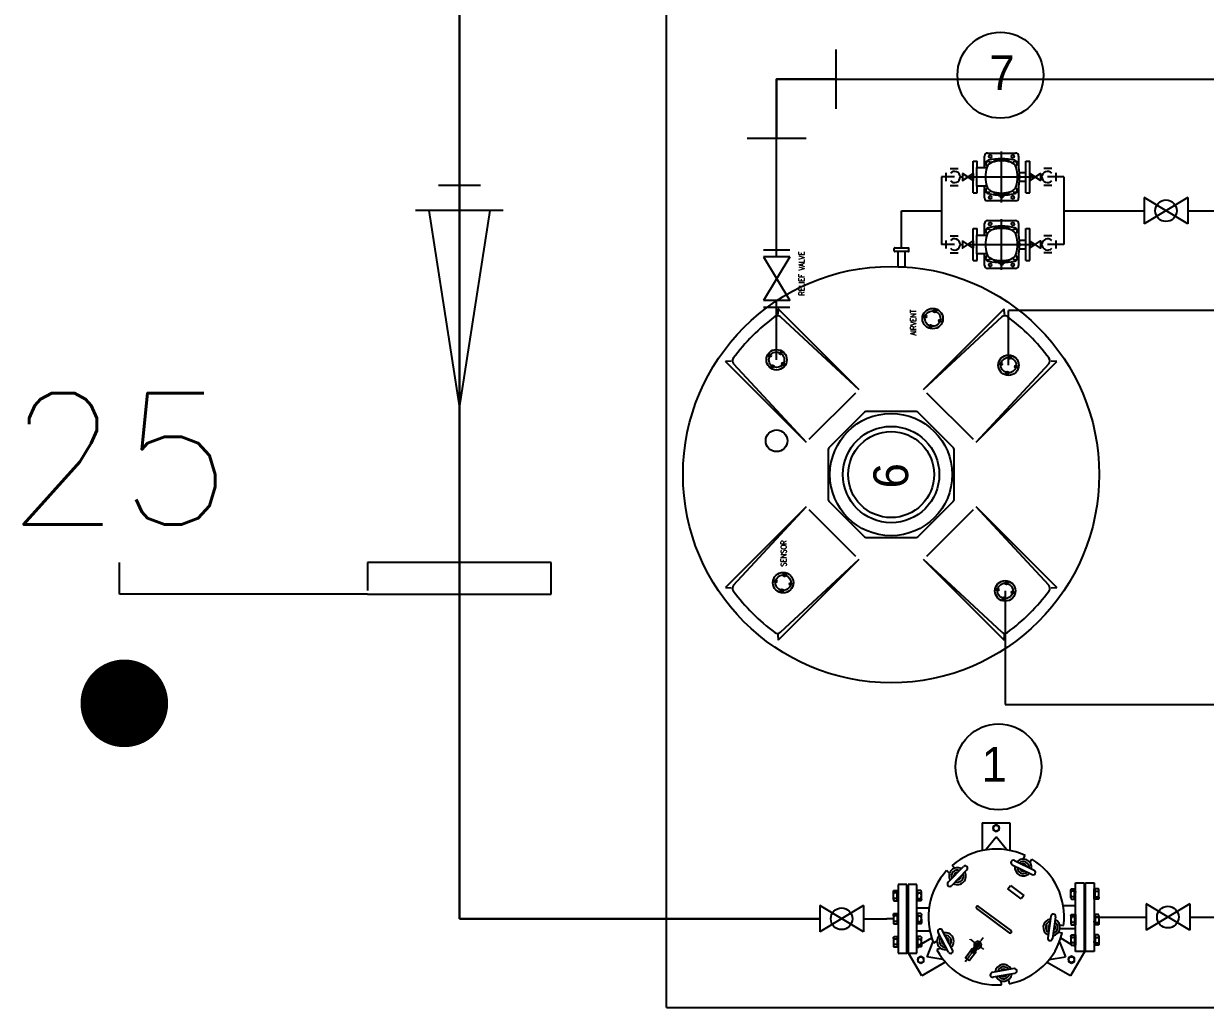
# Model space of a CAD drawing. Header units: millimetres. Extents: x 10903 to 284569, y 2319 to 62017.
# Drawn here: x 110897 to 113594, y 33196 to 35441 of the extents above; entities that cross this region are included whole.
import ezdxf
from ezdxf.enums import TextEntityAlignment as Align

# ---------------------------------------------------------------- set-up
doc = ezdxf.new("R2010")
doc.units = ezdxf.units.MM
doc.linetypes.add('CENTER', pattern=[2, 1.25, -0.25, 0.25, -0.25])
doc.linetypes.add('PHANTOM', pattern=[63.5, 31.75, -6.35, 6.35, -6.35, 6.35, -6.35])
doc.layers.add('-급수', color=3, linetype='Continuous', lineweight=30)
for name, color, linetype in [('5TXT', 7, 'Continuous'), ('AREA', 2, 'Continuous'), ('CENTER', 8, 'CENTER'), ('ex', 1, 'Continuous'), ('GC', 2, 'Continuous'), ('pipe', 3, 'Continuous'), ('RO', 4, 'Continuous'), ('RO-UTIL', 140, 'Continuous'), ('UTIL-RO', 4, 'Continuous'), ('W1', 7, 'Continuous'), ('장비', 8, 'Continuous')]:
    doc.layers.add(name, color=color, linetype=linetype)
doc.layers.add('Library', color=210, linetype='Continuous', plot=False)
doc.styles.add('ROMANS', font='romans', dxfattribs={"height": 3})
doc.styles.add('굴림', font='simple.shx', dxfattribs={"bigfont": 'whgtxt.shx'})
doc.styles.add('울릉도B', font='HYWULM.TTF')

# ---------------------------------------------------------------- blocks, each defined once
blk = doc.blocks.new('BA-8E')
for p, q in [((-6, 43), (-6, 42.5)), ((-6, 42.5), (-6, 15.5)), ((-6, 42.5), (-4.6, 42.5)), ((-5, 44), (5, 44)), ((-2, 42.5), (1.4, 42.5)), ((4.9, 42.5), (6, 42.5)), ((6, 43), (6, 42.5)), ((6, 42.5), (6, 15.5)), ((-6, 17), (6, 17)), ((-6, 15.5), (6, 15.5)), ((-4, 15.5), (-4, 9.7)), ((-4, 15.2), (4, 15.2)), ((-3, 21.7), (-3, 17)), ((-3, 17.3), (3, 17.3)), ((-2.7, 22), (2.7, 22)), ((-1.5, 22), (-1.5, 17.3)), ((1.5, 22), (1.5, 17.3)), ((3, 21.7), (3, 17)), ((4, 15.5), (4, 9.7)), ((6, 17), (6, 15.5))]:
    blk.add_line(p, q)
blk.add_lwpolyline([(9.6, 0), (6.8, 6.8), (0, 9.6), (-6.8, 6.8), (-9.6, 0), (-6.8, -6.8), (0, -9.6), (6.8, -6.8)], close=True)
for radius in [8.6, 4]:
    blk.add_circle((0, 0), radius)
for centre, radius, start, end in [((-5, 43), 1, 90, 180), ((5, 43), 1, 0, 90), ((-8, 9.7), 4, 328.8254, 0), ((-2.7, 21.7), 0.3, 90, 180), ((2.7, 21.7), 0.3, 360, 90), ((8, 9.7), 4, 180, 211.1746)]:
    blk.add_arc(centre, radius, start, end)
at = {"layer": 'CENTER'}
for p, q in [((0, 52), (0, -23.2)), ((-18.5, 0), (23.7, 0))]:
    blk.add_line(p, q, dxfattribs=at)
blk = doc.blocks.new('A$C31BA1A71')
at = {"layer": 'Library'}
blk.add_lwpolyline([(10.7, 24.6), (0, 18.5), (0, 6.2), (10.7, 0), (21.3, 6.2), (21.3, 18.5)], close=True, dxfattribs=at)
blk.add_circle((10.7, 12.3), 10.4, dxfattribs=at)
blk = doc.blocks.new('RO SYSTEM')
blk.add_line((2550.6, 1047.8), (2497.2, 1047.8))
at = {"color": 1}
for centre in [(2242.3, 701.3), (2487.5, 34.3), (2238, -877)]:
    blk.add_circle(centre, 98.1, dxfattribs=at)
at = {"layer": 'AREA'}
for p, q in [((2219.7, 1187), (2218.2, 1196.1)), ((2235.4, 1198.4), (2236.4, 1189.8)), ((2046.1, 1123.2), (2077.7, 1178.3)), ((2077.7, 1178.3), (2132.7, 1146.7)), ((2205.1, 1172.5), (2254.8, 1181.1)), ((2207, 1161.7), (2256.7, 1170.3)), ((2221.7, 1175.3), (2221.6, 1175.4)), ((2238.8, 1178.2), (2238.7, 1178.3)), ((2362.8, 1146.5), (2417.7, 1178.3)), ((2417.7, 1178.3), (2448, 1126.1)), ((2126.5, 1140.7), (2089.4, 1135)), ((2103.1, 1100.2), (2089.4, 1135)), ((2369.2, 1140.5), (2406.2, 1135)), ((2392.6, 1099.9), (2406.2, 1135)), ((2014.8, 1108.5), (2021.9, 1108.5)), ((2021.9, 1084.9), (2021.9, 1108.5)), ((2022.4, 1084.9), (2022.4, 1108.5)), ((2022.4, 1108.5), (2024.1, 1108.5)), ((2024.1, 965.7), (2024.1, 1122.3)), ((2024.1, 1122.3), (2043.6, 1122.3)), ((2024.1, 1084.9), (2024.1, 1108.5)), ((2043.6, 1122.3), (2043.6, 965.7)), ((2046.8, 1122.3), (2043.6, 1122.3)), ((2047.7, 1122.3), (2046.1, 1123.2)), ((2046.8, 965.7), (2046.8, 1122.3)), ((2046.8, 1122.3), (2066.4, 1122.3)), ((2066.4, 1122.3), (2066.4, 965.7)), ((2071.8, 1108.5), (2066.4, 1111.6)), ((2068, 1108.5), (2066.4, 1108.5)), ((2066.4, 1084.9), (2066.4, 1108.5)), ((2068, 1084.9), (2068, 1108.5)), ((2068.6, 1084.9), (2068.6, 1108.5)), ((2075.7, 1108.5), (2068.6, 1108.5)), ((2347.1, 1118.9), (2370.6, 1074.2)), ((2356.8, 1124), (2380.3, 1079.3)), ((2364.5, 1109.1), (2364.6, 1109.1)), ((2375, 1114.6), (2383.2, 1118.8)), ((2418.6, 1092.4), (2418.5, 1109.6)), ((2419.8, 1112.3), (2426.9, 1112.3)), ((2426.9, 1106.9), (2419.8, 1106.9)), ((2427.8, 1106.5), (2426.4, 1115.2)), ((2426.9, 1088.7), (2426.9, 1112.3)), ((2427.4, 1110.6), (2426.9, 1110.3)), ((2427.4, 1088.7), (2427.4, 1112.3)), ((2427.4, 1112.3), (2429.1, 1112.3)), ((2428.9, 1106.9), (2427.6, 1102.8)), ((2429.1, 1126.1), (2429.1, 969.5)), ((2448.6, 1126.1), (2429.1, 1126.1)), ((2429.1, 1088.7), (2429.1, 1112.3)), ((2448.6, 969.5), (2448.6, 1126.1)), ((2448.6, 1126.1), (2451.8, 1126.1)), ((2451.8, 1126.1), (2451.8, 969.5)), ((2471.4, 1126.1), (2451.8, 1126.1)), ((2471.4, 969.5), (2471.4, 1126.1)), ((2473, 1112.3), (2471.4, 1112.3)), ((2471.4, 1088.7), (2471.4, 1112.3)), ((2471.6, 1106.9), (2472.9, 1102.8)), ((2473, 1088.7), (2473, 1112.3)), ((2473.6, 1088.7), (2473.6, 1112.3)), ((2480.7, 1112.3), (2473.6, 1112.3)), ((2473.6, 1106.9), (2480.7, 1106.9)), ((2482, 1091.4), (2482, 1109.6)), ((2013.5, 1087.6), (2013.5, 1105.8)), ((2021.9, 1103.1), (2014.8, 1103.1)), ((2021.9, 1090.3), (2014.8, 1090.3)), ((2014.8, 1084.9), (2021.9, 1084.9)), ((2022.4, 1084.9), (2024.1, 1084.9)), ((2023.9, 1103), (2022.6, 1099)), ((2023.9, 1101.4), (2022.6, 1097.4)), ((2068, 1084.9), (2066.4, 1084.9)), ((2066.6, 1103), (2067.9, 1099)), ((2066.6, 1101.4), (2067.9, 1097.4)), ((2068.6, 1103.1), (2075.7, 1103.1)), ((2068.6, 1090.3), (2075.7, 1090.3)), ((2075.7, 1084.9), (2068.6, 1084.9)), ((2077, 1087.6), (2077, 1105.8)), ((2101.1, 1091.7), (2077, 1105.5)), ((2105.6, 1078.8), (2096.8, 1080.1)), ((2112.1, 1043.3), (2119.3, 1093.2)), ((2122.9, 1041.7), (2130.1, 1091.6)), ((2217.5, 1080), (2291.8, 1024.7)), ((2372.5, 1093.7), (2372.7, 1093.8)), ((2382.9, 1099.1), (2390.7, 1103.2)), ((2418.5, 1105.4), (2394.7, 1091.6)), ((2418.5, 1091.4), (2418.5, 1092.4)), ((2426.9, 1094.1), (2419.8, 1094.1)), ((2419.8, 1088.7), (2426.9, 1088.7)), ((2427.4, 1088.7), (2429.1, 1088.7)), ((2428.9, 1105.3), (2427.6, 1101.2)), ((2473, 1088.7), (2471.4, 1088.7)), ((2471.6, 1105.3), (2472.9, 1101.2)), ((2473.6, 1094.1), (2480.7, 1094.1)), ((2480.7, 1088.7), (2473.6, 1088.7)), ((2013.5, 1041), (2013.5, 1059.2)), ((2014.7, 1061.9), (2021.9, 1061.9)), ((2021.9, 1056.5), (2014.7, 1056.5)), ((2021.9, 1038.3), (2021.9, 1061.9)), ((2022.4, 1038.3), (2022.4, 1061.9)), ((2022.4, 1061.9), (2024, 1061.9)), ((2023.8, 1056.4), (2022.6, 1052.3)), ((2023.8, 1054.8), (2022.6, 1050.7)), ((2024, 1038.3), (2024, 1061.9)), ((2046.8, 1070.1), (2043.6, 1070.1)), ((2043.6, 1070.1), (2043.6, 1017.9)), ((2102.1, 1070.1), (2066.4, 1070.1)), ((2066.4, 1070.1), (2066.4, 1017.9)), ((2068, 1061.9), (2066.4, 1061.9)), ((2066.4, 1038.3), (2066.4, 1061.9)), ((2066.6, 1056.4), (2067.9, 1052.3)), ((2066.6, 1054.8), (2067.9, 1050.7)), ((2068, 1038.3), (2068, 1061.9)), ((2068.6, 1038.3), (2068.6, 1061.9)), ((2075.7, 1061.9), (2068.6, 1061.9)), ((2068.6, 1056.5), (2075.7, 1056.5)), ((2077, 1041), (2077, 1059.2)), ((2102.8, 1061.6), (2093.7, 1063)), ((2114.6, 1059.9), (2114.5, 1059.9)), ((2117.1, 1077.1), (2116.9, 1077.1)), ((2213.7, 1074.9), (2288, 1019.6)), ((2399.2, 1076), (2429.1, 1076)), ((2418.6, 1039.7), (2418.5, 1056.9)), ((2419.8, 1059.6), (2426.9, 1059.6)), ((2426.9, 1054.2), (2419.8, 1054.2)), ((2426.9, 1036), (2426.9, 1059.6)), ((2427.4, 1036), (2427.4, 1059.6)), ((2427.4, 1059.6), (2429.1, 1059.6)), ((2428.9, 1054.2), (2427.6, 1050.1)), ((2428.9, 1052.5), (2427.6, 1048.5)), ((2429.1, 1073.9), (2429.1, 1021.7)), ((2429.1, 1036), (2429.1, 1059.6)), ((2448.6, 1073.9), (2451.8, 1073.9)), ((2451.8, 1073.9), (2451.8, 1021.7)), ((2473, 1059.6), (2471.4, 1059.6)), ((2471.4, 1036), (2471.4, 1059.6)), ((2471.6, 1054.2), (2472.9, 1050.1)), ((2471.6, 1052.5), (2472.9, 1048.5)), ((2473, 1036), (2473, 1059.6)), ((2473.6, 1036), (2473.6, 1059.6)), ((2480.7, 1059.6), (2473.6, 1059.6)), ((2473.6, 1054.2), (2480.7, 1054.2)), ((2482, 1038.7), (2482, 1056.9)), ((2021.9, 1043.7), (2014.7, 1043.7)), ((2014.7, 1038.3), (2021.9, 1038.3)), ((2022.4, 1038.3), (2024, 1038.3)), ((2068, 1038.3), (2066.4, 1038.3)), ((2068.6, 1043.7), (2075.7, 1043.7)), ((2075.7, 1038.3), (2068.6, 1038.3)), ((2247.1, 1050.1), (2247.1, 1050.1)), ((2418.5, 1038.7), (2418.5, 1039.6)), ((2426.9, 1041.4), (2419.8, 1041.4)), ((2419.8, 1036), (2426.9, 1036)), ((2427.4, 1036), (2429.1, 1036)), ((2473, 1036), (2471.4, 1036)), ((2473.6, 1041.4), (2480.7, 1041.4)), ((2480.7, 1036), (2473.6, 1036)), ((2482, 1047.8), (2497.2, 1047.8)), ((2013.5, 1000.4), (2013.5, 982.2)), ((2014.8, 1003.1), (2021.9, 1003.1)), ((2021.9, 1003.1), (2021.9, 979.5)), ((2022.4, 1003.1), (2022.4, 979.5)), ((2022.4, 1003.1), (2024.1, 1003.1)), ((2024.1, 1003.1), (2024.1, 979.5)), ((2046.8, 1017.9), (2043.6, 1017.9)), ((2094.2, 1017.9), (2066.4, 1017.9)), ((2068, 1003.1), (2066.4, 1003.1)), ((2066.4, 1003.1), (2066.4, 979.5)), ((2068, 1003.1), (2068, 979.5)), ((2068.6, 1003.1), (2068.6, 979.5)), ((2075.7, 1003.1), (2068.6, 1003.1)), ((2077, 1000.4), (2077, 982.2)), ((2184.7, 994.6), (2190.4, 1002.2)), ((2190.4, 1002.2), (2221, 979.5)), ((2401.2, 1023.8), (2429.1, 1023.8)), ((2418.5, 1004.2), (2418.5, 986)), ((2419.8, 1006.9), (2426.9, 1006.9)), ((2426.9, 1001.5), (2419.8, 1001.5)), ((2426.9, 1006.9), (2426.9, 983.3)), ((2427.4, 1006.9), (2427.4, 983.3)), ((2427.4, 1006.9), (2429.1, 1006.9)), ((2429.1, 1006.9), (2429.1, 983.3)), ((2448.6, 1021.7), (2451.8, 1021.7)), ((2473, 1006.9), (2471.4, 1006.9)), ((2471.4, 1006.9), (2471.4, 983.3)), ((2473, 1006.9), (2473, 983.3)), ((2473.6, 1006.9), (2473.6, 983.3)), ((2480.7, 1006.9), (2473.6, 1006.9)), ((2473.6, 1001.5), (2480.7, 1001.5)), ((2482, 1004.2), (2482, 986)), ((2021.9, 997.7), (2014.8, 997.7)), ((2021.9, 984.9), (2014.8, 984.9)), ((2014.8, 979.5), (2021.9, 979.5)), ((2022.4, 979.5), (2024.1, 979.5)), ((2023.9, 986.6), (2022.6, 990.6)), ((2023.9, 985), (2022.6, 989)), ((2068, 979.5), (2066.4, 979.5)), ((2066.6, 986.6), (2067.9, 990.6)), ((2066.6, 985), (2067.9, 989)), ((2068.6, 997.7), (2075.7, 997.7)), ((2068.6, 984.9), (2075.7, 984.9)), ((2075.7, 979.5), (2068.6, 979.5)), ((2215.3, 971.8), (2184.7, 994.6)), ((2221, 979.5), (2215.3, 971.8)), ((2349.6, 972.4), (2314.4, 936.2)), ((2426.9, 988.7), (2419.8, 988.7)), ((2419.8, 983.3), (2426.9, 983.3)), ((2427.4, 983.3), (2429.1, 983.3)), ((2428.9, 990.4), (2427.6, 994.4)), ((2428.9, 988.8), (2427.6, 992.8)), ((2473, 983.3), (2471.4, 983.3)), ((2471.6, 990.4), (2472.9, 994.4)), ((2471.6, 988.8), (2472.9, 992.8)), ((2473.6, 988.7), (2480.7, 988.7)), ((2480.7, 983.3), (2473.6, 983.3)), ((2043.6, 965.7), (2024.1, 965.7)), ((2066.4, 965.7), (2046.8, 965.7)), ((2211, 924.7), (2165.8, 947)), ((2357.4, 964.7), (2322.3, 928.6)), ((2345.7, 952.8), (2345.7, 952.7)), ((2354.1, 944.5), (2360.7, 938)), ((2429.1, 969.5), (2448.6, 969.5)), ((2451.8, 969.5), (2471.4, 969.5)), ((2206.2, 914.9), (2161, 937.2)), ((2170.5, 919.7), (2166.5, 911.7)), ((2175.7, 930.1), (2175.6, 930)), ((2191.2, 922.4), (2191.2, 922.3)), ((2333.5, 940.4), (2333.6, 940.3)), ((2341.9, 932.2), (2348.2, 926)), ((2185.9, 911.8), (2181.8, 903.5)), ((2216.2, 828.8), (2216.2, 892.1)), ((2279.6, 828.9), (2279.6, 892.2)), ((2224.3, 889.9), (2247.8, 860.6)), ((2271.1, 889.8), (2247.8, 860.6)), ((2279.6, 828.9), (2216.2, 828.8)), ((2229.7, 412.3), (2228.9, 399.5)), ((2413.7, 228.2), (2229.7, 412.3)), ((2561.2, 228.2), (2745.2, 412.3)), ((2746.1, 399.5), (2745.2, 412.3)), ((2234.9, 393.9), (2413.7, 228.2)), ((2740.1, 393.9), (2561.2, 228.2)), ((2122.3, 292.9), (2109.5, 292)), ((2293.5, 108), (2109.5, 292)), ((2127.8, 286.9), (2293.5, 108)), ((2681.4, 108), (2865.4, 292)), ((2847.1, 286.9), (2681.4, 108)), ((2865.4, 292), (2852.7, 292.9)), ((2300.6, 115.1), (2406.7, 221.2)), ((2568.3, 221.2), (2674.4, 115.1)), ((2293.5, -39.5), (2109.5, -223.5)), ((2127.8, -218.3), (2293.5, -39.5)), ((2406.7, -152.6), (2300.6, -46.5)), ((2674.4, -46.5), (2568.3, -152.6)), ((2847.1, -218.3), (2681.4, -39.5)), ((2681.4, -39.5), (2865.4, -223.5)), ((2413.7, -159.7), (2229.7, -343.7)), ((2234.9, -325.4), (2413.7, -159.7)), ((2740.1, -325.4), (2561.2, -159.7)), ((2561.2, -159.7), (2745.2, -343.7)), ((2109.5, -223.5), (2122.3, -224.3)), ((2852.7, -224.3), (2865.4, -223.5)), ((2228.9, -330.9), (2229.7, -343.7)), ((2745.2, -343.7), (2746.1, -330.9)), ((2170.6, -454.4), (2170.6, -527.2)), ((2179.9, -454.4), (2170.6, -454.4)), ((2179.9, -454.4), (2179.9, -527.2)), ((2196.6, -464.7), (2196.6, -443)), ((2199.7, -459), (2203.7, -455)), ((2203.3, -436.3), (2267.7, -436.3)), ((2203.7, -455), (2209.3, -456.5)), ((2209.3, -456.5), (2210, -459.3)), ((2217.3, -456.5), (2216.9, -455.8)), ((2231, -447.9), (2229.3, -448.9)), ((2229.3, -449.4), (2229.3, -448.9)), ((2231.9, -446.4), (2231, -447.9)), ((2231, -447.9), (2240.1, -447.9)), ((2239.2, -446.4), (2231.9, -446.4)), ((2232.9, -446.4), (2232.9, -443.3)), ((2235.5, -443.3), (2232.9, -443.3)), ((2235.5, -432.8), (2235.5, -548.8)), ((2238.1, -443.3), (2235.5, -443.3)), ((2235.5, -446.4), (2235.5, -443.3)), ((2238.1, -446.4), (2238.1, -443.3)), ((2239.2, -446.4), (2240.1, -447.9)), ((2240.1, -447.9), (2241.8, -448.9)), ((2241.8, -448.9), (2241.8, -449.4)), ((2254.1, -455.8), (2253.8, -456.5)), ((2261.1, -459.3), (2261.8, -456.5)), ((2261.8, -456.5), (2267.3, -455)), ((2267.3, -455), (2271.3, -459)), ((2274.5, -443), (2274.5, -464.7)), ((2291.1, -454.4), (2291.1, -469.5)), ((2300.5, -454.4), (2291.1, -454.4)), ((2300.5, -454.4), (2300.5, -527.2)), ((2455.6, -440.1), (2455.6, -474.5)), ((2471.5, -440.1), (2455.6, -440.1)), ((2471.5, -440.1), (2471.5, -474.5)), ((2194.3, -480.9), (2179.9, -480.9)), ((2201.2, -464.5), (2199.7, -459)), ((2204, -465.3), (2201.2, -464.5)), ((2269.9, -464.5), (2267.1, -465.3)), ((2269, -469.5), (2292.1, -469.5)), ((2271.3, -459), (2269.9, -464.5)), ((2292.1, -469.5), (2292.1, -512.1)), ((2446.7, -475.6), (2446.7, -481.9)), ((2447.9, -474.5), (2455.6, -474.5)), ((2479.2, -483.1), (2447.9, -483.1)), ((2455.6, -474.5), (2471.5, -474.5)), ((2471.5, -474.5), (2479.2, -474.5)), ((2480.3, -475.6), (2480.3, -481.9)), ((2303.9, -490.8), (2167.1, -490.8)), ((2194.3, -500.7), (2179.9, -500.7)), ((2195, -490.8), (2195.7, -488.2)), ((2195.7, -493.4), (2195, -490.8)), ((2195.7, -488.2), (2197.2, -488.2)), ((2197.2, -493.4), (2195.7, -493.4)), ((2198.7, -488.2), (2197.2, -488.2)), ((2197.2, -488.2), (2198, -490.8)), ((2198, -490.8), (2197.2, -493.4)), ((2198.7, -493.4), (2197.2, -493.4)), ((2198.6, -490.8), (2198, -490.8)), ((2198.6, -487.4), (2198.8, -487.2)), ((2198.6, -494.2), (2198.8, -494.4)), ((2198.8, -487.2), (2198.8, -487.2)), ((2198.8, -494.4), (2198.8, -494.4)), ((2292.1, -512.1), (2269, -512.1)), ((2291.1, -512.1), (2291.1, -527.2)), ((2179.9, -527.2), (2170.6, -527.2)), ((2196.6, -538.6), (2196.6, -516.9)), ((2199.7, -522.6), (2201.2, -517.1)), ((2203.7, -526.6), (2199.7, -522.6)), ((2201.2, -517.1), (2204, -516.3)), ((2209.2, -525.1), (2203.7, -526.6)), ((2210, -522.3), (2209.2, -525.1)), ((2217.3, -525.1), (2216.9, -525.8)), ((2254.1, -525.8), (2253.8, -525.1)), ((2261.8, -525.1), (2261, -522.4)), ((2267.3, -526.6), (2261.8, -525.1)), ((2267.1, -516.3), (2269.9, -517.1)), ((2271.3, -522.6), (2267.3, -526.6)), ((2269.9, -517.1), (2271.3, -522.6)), ((2274.5, -516.9), (2274.5, -538.6)), ((2300.5, -527.2), (2291.1, -527.2)), ((2267.7, -545.3), (2203.3, -545.3)), ((2203.3, -590.3), (2267.7, -590.3)), ((2235.5, -586.8), (2235.5, -702.8)), ((2170.6, -608.5), (2170.6, -681.2)), ((2179.9, -608.5), (2170.6, -608.5)), ((2179.9, -608.5), (2179.9, -681.2)), ((2196.6, -618.8), (2196.6, -597)), ((2199.7, -613.1), (2203.7, -609)), ((2201.2, -618.6), (2199.7, -613.1)), ((2204, -619.3), (2201.2, -618.6)), ((2203.7, -609), (2209.2, -610.5)), ((2209.2, -610.5), (2210, -613.3)), ((2217.3, -610.5), (2216.9, -609.9)), ((2231, -602), (2229.3, -602.9)), ((2229.3, -603.4), (2229.3, -602.9)), ((2231.9, -600.4), (2231, -602)), ((2231, -602), (2240.1, -602)), ((2239.2, -600.4), (2231.9, -600.4)), ((2232.9, -600.4), (2232.9, -597.3)), ((2235.5, -597.3), (2232.9, -597.3)), ((2238.1, -597.3), (2235.5, -597.3)), ((2235.5, -600.4), (2235.5, -597.3)), ((2238.1, -600.4), (2238.1, -597.3)), ((2239.2, -600.4), (2240.1, -602)), ((2240.1, -602), (2241.8, -602.9)), ((2241.8, -602.9), (2241.8, -603.4)), ((2254.1, -609.9), (2253.8, -610.5)), ((2261, -613.3), (2261.8, -610.5)), ((2261.8, -610.5), (2267.3, -609)), ((2269.8, -618.6), (2267.1, -619.3)), ((2267.3, -609), (2271.3, -613.1)), ((2271.3, -613.1), (2269.8, -618.6)), ((2274.5, -597), (2274.5, -618.8)), ((2291.1, -608.5), (2291.1, -623.5)), ((2300.4, -608.5), (2291.1, -608.5)), ((2300.4, -608.5), (2300.4, -681.2)), ((2303.9, -644.8), (2167.1, -644.8)), ((2194.3, -635), (2179.9, -635)), ((2195, -644.8), (2195.7, -642.2)), ((2195.7, -647.4), (2195, -644.8)), ((2195.7, -642.2), (2197.2, -642.2)), ((2198.7, -642.2), (2197.2, -642.2)), ((2197.2, -642.2), (2198, -644.8)), ((2198, -644.8), (2197.2, -647.4)), ((2198.6, -644.8), (2198, -644.8)), ((2198.6, -641.4), (2198.8, -641.2)), ((2198.8, -641.2), (2198.8, -641.2)), ((2269, -623.5), (2292.1, -623.5)), ((2292.1, -623.5), (2292.1, -666.1)), ((2194.3, -654.7), (2179.9, -654.7)), ((2197.2, -647.4), (2195.7, -647.4)), ((2196.6, -692.6), (2196.6, -670.9)), ((2198.7, -647.4), (2197.2, -647.4)), ((2198.6, -648.3), (2198.8, -648.4)), ((2198.8, -648.5), (2198.8, -648.4)), ((2199.7, -676.6), (2201.2, -671.1)), ((2201.2, -671.1), (2204, -670.4)), ((2267.1, -670.4), (2269.8, -671.1)), ((2292.1, -666.1), (2269, -666.1)), ((2269.8, -671.1), (2271.3, -676.6)), ((2274.5, -670.9), (2274.5, -692.6)), ((2291.1, -666.1), (2291.1, -681.2)), ((2179.9, -681.2), (2170.6, -681.2)), ((2203.7, -680.6), (2199.7, -676.6)), ((2267.7, -699.4), (2203.3, -699.4)), ((2209.2, -679.2), (2203.7, -680.6)), ((2210, -676.4), (2209.2, -679.2)), ((2217.3, -679.1), (2216.9, -679.8)), ((2254.1, -679.8), (2253.8, -679.1)), ((2261.8, -679.2), (2261, -676.4)), ((2267.3, -680.6), (2261.8, -679.2)), ((2271.3, -676.6), (2267.3, -680.6)), ((2300.4, -681.2), (2291.1, -681.2))]:
    blk.add_line(p, q, dxfattribs=at)
for points in [[(2076, 1149), (2069.2, 1145.1), (2069.2, 1137.3), (2076, 1133.4), (2082.7, 1137.3), (2082.7, 1145.1)], [(2419.9, 1149.5), (2413.2, 1145.6), (2413.2, 1137.8), (2419.9, 1133.9), (2426.7, 1137.8), (2426.7, 1145.6)]]:
    blk.add_lwpolyline(points, close=True, dxfattribs=at)
for points in [[(2014.8, 1103.1, -0.180912), (2014.3, 1103.3, -0.10298), (2013.9, 1103.9, -0.0625), (2013.6, 1104.7, -0.048725), (2013.5, 1105.8, -0.048725), (2013.6, 1106.9, -0.0625), (2013.9, 1107.7, -0.10298), (2014.3, 1108.3, -0.180912), (2014.8, 1108.5, -0.180912)], [(2075.7, 1103.1, 0.180912), (2076.1, 1103.3, 0.10298), (2076.6, 1103.9, 0.0625), (2076.9, 1104.7, 0.048725), (2077, 1105.8, 0.048725), (2076.9, 1106.9, 0.0625), (2076.6, 1107.7, 0.10298), (2076.1, 1108.3, 0.180912), (2075.7, 1108.5, 0.180912)], [(2419.8, 1106.9, -0.180912), (2419.3, 1107.1, -0.10298), (2418.9, 1107.7, -0.0625), (2418.6, 1108.5, -0.048725), (2418.5, 1109.6, -0.048725), (2418.6, 1110.7, -0.0625), (2418.9, 1111.5, -0.10298), (2419.3, 1112.2, -0.180912), (2419.8, 1112.3, -0.180912)], [(2419.8, 1106.9, 0.287816), (2419.4, 1106.7, 0.063192), (2418.9, 1105.1, 0.028693), (2418.6, 1103.2, 0.020666), (2418.5, 1100.5, 0.020666), (2418.6, 1097.9, 0.028693), (2418.9, 1096, 0.063192), (2419.4, 1094.3, 0.287816), (2419.8, 1094.1, 0.287816)], [(2480.7, 1106.9, 0.180912), (2481.1, 1107.1, 0.10298), (2481.6, 1107.7, 0.0625), (2481.9, 1108.5, 0.048725), (2482, 1109.6, 0.048725), (2481.9, 1110.7, 0.0625), (2481.6, 1111.5, 0.10298), (2481.1, 1112.2, 0.180912), (2480.7, 1112.3, 0.180912)], [(2480.7, 1094.1, 0.287816), (2481.1, 1094.3, 0.063192), (2481.6, 1096, 0.028693), (2481.9, 1097.9, 0.020666), (2482, 1100.5, 0.020666), (2481.9, 1103.2, 0.028693), (2481.6, 1105.1, 0.063192), (2481.1, 1106.7, 0.287816), (2480.7, 1106.9, 0.287816)], [(2014.8, 1090.3, -0.287816), (2014.4, 1090.5, -0.063192), (2013.9, 1092.2, -0.028693), (2013.6, 1094.1, -0.020666), (2013.5, 1096.7, -0.020666), (2013.6, 1099.4, -0.028693), (2013.9, 1101.2, -0.063192), (2014.4, 1102.9, -0.287816), (2014.8, 1103.1, -0.287816)], [(2014.8, 1090.3, 0.180912), (2014.3, 1090.1, 0.10298), (2013.9, 1089.5, 0.0625), (2013.6, 1088.7, 0.048725), (2013.5, 1087.6, 0.048725), (2013.6, 1086.5, 0.0625), (2013.9, 1085.7, 0.10298), (2014.3, 1085.1, 0.180912), (2014.8, 1084.9, 0.180912)], [(2075.7, 1090.3, 0.287816), (2076.1, 1090.5, 0.063192), (2076.6, 1092.2, 0.028693), (2076.9, 1094.1, 0.020666), (2077, 1096.7, 0.020666), (2076.9, 1099.4, 0.028693), (2076.6, 1101.2, 0.063192), (2076.1, 1102.9, 0.287816), (2075.7, 1103.1, 0.287816)], [(2075.7, 1090.3, -0.180912), (2076.1, 1090.1, -0.10298), (2076.6, 1089.5, -0.0625), (2076.9, 1088.7, -0.048725), (2077, 1087.6, -0.048725), (2076.9, 1086.5, -0.0625), (2076.6, 1085.7, -0.10298), (2076.1, 1085.1, -0.180912), (2075.7, 1084.9, -0.180912)], [(2419.7, 1088.7, -0.180912), (2419.3, 1088.9, -0.10298), (2418.8, 1089.5, -0.0625), (2418.5, 1090.3, -0.048725), (2418.4, 1091.4, -0.048725), (2418.5, 1092.5, -0.0625), (2418.8, 1093.3, -0.10298), (2419.3, 1094, -0.180912), (2419.7, 1094.1, -0.180912)], [(2419.8, 1094.1, 0.050041), (2419.6, 1094.1, 0.050041)], [(2419.8, 1094.1, -0.096099), (2419.6, 1094.1, -0.096099)], [(2480.7, 1094.1, -0.180912), (2481.1, 1094, -0.10298), (2481.6, 1093.3, -0.0625), (2481.9, 1092.5, -0.048725), (2482, 1091.4, -0.048725), (2481.9, 1090.3, -0.0625), (2481.6, 1089.5, -0.10298), (2481.1, 1088.9, -0.180912), (2480.7, 1088.7, -0.180912)], [(2014.7, 1056.5, -0.180912), (2014.3, 1056.6, -0.10298), (2013.8, 1057.3, -0.0625), (2013.6, 1058.1, -0.048725), (2013.5, 1059.2, -0.048725), (2013.6, 1060.3, -0.0625), (2013.8, 1061.1, -0.10298), (2014.3, 1061.7, -0.180912), (2014.7, 1061.9, -0.180912)], [(2014.7, 1043.7, -0.287816), (2014.4, 1043.9, -0.063192), (2013.8, 1045.5, -0.028693), (2013.6, 1047.4, -0.020666), (2013.5, 1050.1, -0.020666), (2013.6, 1052.7, -0.028693), (2013.8, 1054.6, -0.063192), (2014.4, 1056.3, -0.287816), (2014.7, 1056.5, -0.287816)], [(2075.7, 1056.5, 0.180912), (2076.1, 1056.6, 0.10298), (2076.6, 1057.3, 0.0625), (2076.9, 1058.1, 0.048725), (2077, 1059.2, 0.048725), (2076.9, 1060.3, 0.0625), (2076.6, 1061.1, 0.10298), (2076.1, 1061.7, 0.180912), (2075.7, 1061.9, 0.180912)], [(2075.7, 1043.7, 0.287816), (2076, 1043.9, 0.063192), (2076.6, 1045.5, 0.028693), (2076.9, 1047.4, 0.020666), (2077, 1050.1, 0.020666), (2076.9, 1052.7, 0.028693), (2076.6, 1054.6, 0.063192), (2076, 1056.3, 0.287816), (2075.7, 1056.5, 0.287816)], [(2419.8, 1054.2, -0.180912), (2419.3, 1054.4, -0.10298), (2418.9, 1055, -0.0625), (2418.6, 1055.8, -0.048725), (2418.5, 1056.9, -0.048725), (2418.6, 1058, -0.0625), (2418.9, 1058.8, -0.10298), (2419.3, 1059.4, -0.180912), (2419.8, 1059.6, -0.180912)], [(2419.8, 1054.2, 0.287816), (2419.4, 1054, 0.063192), (2418.9, 1052.4, 0.028693), (2418.6, 1050.5, 0.020666), (2418.5, 1047.8, 0.020666), (2418.6, 1045.2, 0.028693), (2418.9, 1043.3, 0.063192), (2419.4, 1041.6, 0.287816), (2419.8, 1041.4, 0.287816)], [(2480.7, 1054.2, 0.180912), (2481.1, 1054.4, 0.10298), (2481.6, 1055, 0.0625), (2481.9, 1055.8, 0.048725), (2482, 1056.9, 0.048725), (2481.9, 1058, 0.0625), (2481.6, 1058.8, 0.10298), (2481.1, 1059.4, 0.180912), (2480.7, 1059.6, 0.180912)], [(2480.7, 1041.4, 0.287816), (2481.1, 1041.6, 0.063192), (2481.6, 1043.3, 0.028693), (2481.9, 1045.2, 0.020666), (2482, 1047.8, 0.020666), (2481.9, 1050.5, 0.028693), (2481.6, 1052.4, 0.063192), (2481.1, 1054, 0.287816), (2480.7, 1054.2, 0.287816)], [(2014.7, 1043.7, 0.180912), (2014.3, 1043.5, 0.10298), (2013.8, 1042.9, 0.0625), (2013.6, 1042.1, 0.048725), (2013.5, 1041, 0.048725), (2013.6, 1039.9, 0.0625), (2013.8, 1039.1, 0.10298), (2014.3, 1038.4, 0.180912), (2014.7, 1038.3, 0.180912)], [(2075.7, 1043.7, -0.180912), (2076.1, 1043.5, -0.10298), (2076.6, 1042.9, -0.0625), (2076.9, 1042.1, -0.048725), (2077, 1041, -0.048725), (2076.9, 1039.9, -0.0625), (2076.6, 1039.1, -0.10298), (2076.1, 1038.4, -0.180912), (2075.7, 1038.3, -0.180912)], [(2419.7, 1036, -0.180912), (2419.3, 1036.2, -0.10298), (2418.8, 1036.8, -0.0625), (2418.5, 1037.6, -0.048725), (2418.4, 1038.7, -0.048725), (2418.5, 1039.8, -0.0625), (2418.8, 1040.6, -0.10298), (2419.3, 1041.2, -0.180912), (2419.7, 1041.4, -0.180912)], [(2419.8, 1041.4, 0.050041), (2419.6, 1041.4, 0.050041)], [(2419.8, 1041.4, -0.096099), (2419.6, 1041.4, -0.096099)], [(2480.7, 1041.4, -0.180912), (2481.1, 1041.3, -0.10298), (2481.6, 1040.6, -0.0625), (2481.9, 1039.8, -0.048725), (2482, 1038.7, -0.048725), (2481.9, 1037.6, -0.0625), (2481.6, 1036.8, -0.10298), (2481.1, 1036.2, -0.180912), (2480.7, 1036, -0.180912)], [(2014.8, 997.7, -0.180912), (2014.3, 997.9, -0.10298), (2013.9, 998.5, -0.0625), (2013.6, 999.3, -0.048725), (2013.5, 1000.4, -0.048725), (2013.6, 1001.5, -0.0625), (2013.9, 1002.3, -0.10298), (2014.3, 1002.9, -0.180912), (2014.8, 1003.1, -0.180912)], [(2075.7, 997.7, 0.180912), (2076.1, 997.9, 0.10298), (2076.6, 998.5, 0.0625), (2076.9, 999.3, 0.048725), (2077, 1000.4, 0.048725), (2076.9, 1001.5, 0.0625), (2076.6, 1002.3, 0.10298), (2076.1, 1002.9, 0.180912), (2075.7, 1003.1, 0.180912)], [(2419.8, 1001.5, -0.180912), (2419.3, 1001.7, -0.10298), (2418.9, 1002.3, -0.0625), (2418.6, 1003.1, -0.048725), (2418.5, 1004.2, -0.048725), (2418.6, 1005.3, -0.0625), (2418.9, 1006.1, -0.10298), (2419.3, 1006.7, -0.180912), (2419.8, 1006.9, -0.180912)], [(2419.8, 1001.5, 0.287816), (2419.4, 1001.3, 0.063192), (2418.9, 999.6, 0.028693), (2418.6, 997.8, 0.020666), (2418.5, 995.1, 0.020666), (2418.6, 992.5, 0.028693), (2418.9, 990.6, 0.063192), (2419.4, 988.9, 0.287816), (2419.8, 988.7, 0.287816)], [(2480.7, 1001.5, 0.180912), (2481.1, 1001.7, 0.10298), (2481.6, 1002.3, 0.0625), (2481.9, 1003.1, 0.048725), (2482, 1004.2, 0.048725), (2481.9, 1005.3, 0.0625), (2481.6, 1006.1, 0.10298), (2481.1, 1006.7, 0.180912), (2480.7, 1006.9, 0.180912)], [(2480.7, 1001.5, -0.287816), (2481.1, 1001.3, -0.063192), (2481.6, 999.6, -0.028693), (2481.9, 997.8, -0.020666), (2482, 995.1, -0.020666), (2481.9, 992.5, -0.028693), (2481.6, 990.6, -0.063192), (2481.1, 988.9, -0.287816), (2480.7, 988.7, -0.287816)], [(2014.8, 997.7, 0.287816), (2014.4, 997.5, 0.063192), (2013.9, 995.8, 0.028693), (2013.6, 993.9, 0.020666), (2013.5, 991.3, 0.020666), (2013.6, 988.7, 0.028693), (2013.9, 986.8, 0.063192), (2014.4, 985.1, 0.287816), (2014.8, 984.9, 0.287816)], [(2014.8, 984.9, 0.180912), (2014.3, 984.7, 0.10298), (2013.9, 984.1, 0.0625), (2013.6, 983.3, 0.048725), (2013.5, 982.2, 0.048725), (2013.6, 981.1, 0.0625), (2013.9, 980.3, 0.10298), (2014.3, 979.7, 0.180912), (2014.8, 979.5, 0.180912)], [(2075.7, 997.7, -0.287816), (2076.1, 997.5, -0.063192), (2076.6, 995.8, -0.028693), (2076.9, 993.9, -0.020666), (2077, 991.3, -0.020666), (2076.9, 988.7, -0.028693), (2076.6, 986.8, -0.063192), (2076.1, 985.1, -0.287816), (2075.7, 984.9, -0.287816)], [(2075.7, 984.9, -0.180912), (2076.1, 984.7, -0.10298), (2076.6, 984.1, -0.0625), (2076.9, 983.3, -0.048725), (2077, 982.2, -0.048725), (2076.9, 981.1, -0.0625), (2076.6, 980.3, -0.10298), (2076.1, 979.7, -0.180912), (2075.7, 979.5, -0.180912)], [(2419.8, 988.7, 0.180912), (2419.3, 988.6, 0.10298), (2418.9, 987.9, 0.0625), (2418.6, 987.1, 0.048725), (2418.5, 986, 0.048725), (2418.6, 984.9, 0.0625), (2418.9, 984.1, 0.10298), (2419.3, 983.5, 0.180912), (2419.8, 983.3, 0.180912)], [(2480.7, 988.7, -0.180912), (2481.1, 988.6, -0.10298), (2481.6, 987.9, -0.0625), (2481.9, 987.1, -0.048725), (2482, 986, -0.048725), (2481.9, 984.9, -0.0625), (2481.6, 984.1, -0.10298), (2481.1, 983.5, -0.180912), (2480.7, 983.3, -0.180912)]]:
    blk.add_lwpolyline(points, format="xyb", dxfattribs=at)
blk.add_lwpolyline([(2542.9, 178), (2432.1, 178, 0.198912), (2425, 175.1), (2346.6, 96.7, 0.198912), (2343.7, 89.7), (2343.7, -21.1, 0.198912), (2346.6, -28.2), (2425, -106.5, 0.198912), (2432.1, -109.5), (2542.9, -109.5, 0.198912), (2549.9, -106.5), (2628.3, -28.2, 0.198912), (2631.2, -21.1), (2631.2, 89.7, 0.198912), (2628.3, 96.7), (2549.9, 175.1, 0.198912)], format="xyb", close=True, dxfattribs=at)
at = {"layer": 'AREA', "flags": 128}
for points in [[(2234.8, -449.3), (2234.6, -449.2), (2234.3, -449.1), (2234.1, -449.1), (2233.9, -449), (2233.7, -449), (2233.5, -449), (2233.3, -449), (2233, -448.9), (2232.8, -448.9), (2232.6, -448.9), (2232.4, -448.9), (2232.2, -448.9), (2232, -448.9), (2231.8, -448.9), (2231.6, -449), (2231.4, -449), (2231.2, -449), (2230.9, -449), (2230.7, -449.1), (2230.5, -449.1), (2230.3, -449.2), (2230, -449.2), (2229.8, -449.3), (2229.6, -449.4)], [(2241.5, -449.4), (2241.3, -449.3), (2241, -449.2), (2240.8, -449.2), (2240.6, -449.1), (2240.3, -449.1), (2240.1, -449), (2239.9, -449), (2239.7, -449), (2239.5, -449), (2239.3, -448.9), (2239, -448.9), (2238.8, -448.9), (2238.6, -448.9), (2238.4, -448.9), (2238.2, -448.9), (2238, -448.9), (2237.8, -449), (2237.6, -449), (2237.4, -449), (2237.2, -449), (2236.9, -449.1), (2236.7, -449.1), (2236.5, -449.2), (2236.2, -449.3)], [(2234.8, -603.3), (2234.6, -603.2), (2234.3, -603.2), (2234.1, -603.1), (2233.9, -603.1), (2233.7, -603), (2233.5, -603), (2233.2, -603), (2233, -603), (2232.8, -603), (2232.6, -602.9), (2232.4, -602.9), (2232.2, -602.9), (2232, -603), (2231.8, -603), (2231.6, -603), (2231.4, -603), (2231.2, -603), (2230.9, -603.1), (2230.7, -603.1), (2230.5, -603.2), (2230.3, -603.2), (2230, -603.3), (2229.8, -603.3), (2229.5, -603.4)], [(2241.5, -603.4), (2241.2, -603.3), (2241, -603.3), (2240.8, -603.2), (2240.5, -603.2), (2240.3, -603.1), (2240.1, -603.1), (2239.9, -603), (2239.7, -603), (2239.5, -603), (2239.2, -603), (2239, -603), (2238.8, -602.9), (2238.6, -602.9), (2238.4, -602.9), (2238.2, -603), (2238, -603), (2237.8, -603), (2237.6, -603), (2237.4, -603), (2237.1, -603.1), (2236.9, -603.1), (2236.7, -603.2), (2236.5, -603.2), (2236.2, -603.3)]]:
    blk.add_lwpolyline(points, dxfattribs=at)
at = {"layer": 'AREA'}
for centre, radius in [((2076, 1141.2), 6.6), ((2419.9, 1141.7), 6.6), ((2487.5, 34.3), 475), ((2227.1, 299.7), 23.4), ((2209.8, 302.8), 2.81), ((2227.1, 299.7), 17.6), ((2230.2, 317), 2.81), ((2244.4, 296.7), 2.81), ((2733.9, 281), 23.4), ((2733.9, 281), 23.4), ((2733.9, 281), 17.6), ((2733.9, 281), 17.6), ((2737, 298.3), 2.81), ((2737, 298.3), 2.81), ((2224.1, 282.4), 2.81), ((2716.6, 284), 2.81), ((2716.6, 284), 2.81), ((2751.2, 278), 2.81), ((2751.2, 278), 2.81), ((2730.9, 263.7), 2.81), ((2730.9, 263.7), 2.81), ((2487.5, 34.3), 139.5), ((2487.5, 34.3), 110), ((2219.5, -215.3), 23.4), ((2219.5, -215.3), 23.4), ((2202.3, -212.2), 2.81), ((2202.3, -212.2), 2.81), ((2219.5, -215.3), 17.6), ((2219.5, -215.3), 17.6), ((2222.6, -198), 2.81), ((2222.6, -198), 2.81), ((2236.8, -218.3), 2.81), ((2236.8, -218.3), 2.81), ((2748.9, -227.7), 23.4), ((2734, -218.4), 2.81), ((2748.9, -227.7), 17.6), ((2758.2, -212.9), 2.81), ((2216.5, -232.5), 2.81), ((2216.5, -232.5), 2.81), ((2739.6, -242.6), 2.81), ((2763.8, -237.1), 2.81), ((2392.6, -321.6), 23.4), ((2392.6, -321.6), 23.4), ((2375.7, -316.7), 2.81), ((2392.6, -321.6), 17.6), ((2392.6, -321.6), 17.6), ((2397.4, -304.7), 2.81), ((2409.5, -326.4), 2.81), ((2409.5, -326.4), 2.81), ((2387.7, -338.4), 2.81), ((2209.6, -444.1), 3.38), ((2261.5, -444.1), 3.38), ((2209.6, -537.5), 3.38), ((2261.5, -537.6), 3.38), ((2209.5, -598.1), 3.38), ((2261.5, -598.1), 3.38), ((2209.5, -691.6), 3.38), ((2261.5, -691.6), 3.38)]:
    blk.add_circle(centre, radius, dxfattribs=at)
for centre, radius, start, end in [((2247.5, 1043.9), 155, 100.9191, 166.4992), ((2230.9, 1171.4), 19.2, 26.3613, 173.1582), ((2247.5, 1043.9), 155, 28.9191, 94.4992), ((2206, 1167.1), 5.48, 99.7597, 279.7597), ((2230.9, 1171.4), 19.2, 206.3613, 353.1582), ((2230.9, 1171.4), 13.7, 33.3379, 166.1815), ((2230.9, 1171.4), 13.7, 213.3379, 346.1815), ((2230.9, 1171.4), 8.22, 51.57, 147.9494), ((2230.9, 1171.4), 8.22, 231.57, 327.9494), ((2255.7, 1175.7), 5.48, 279.7597, 99.7597), ((2363.7, 1099.1), 19.2, 134.3613, 281.1582), ((2351.9, 1121.4), 5.48, 27.7597, 207.7597), ((2363.7, 1099.1), 13.7, 141.3379, 274.1815), ((2363.7, 1099.1), 19.2, 314.3613, 101.1582), ((2363.7, 1099.1), 13.7, 321.3379, 94.1815), ((2363.7, 1099.1), 8.22, 339.57, 75.9494), ((2121.1, 1067.5), 19.2, 98.3613, 245.1582), ((2121.1, 1067.5), 13.7, 105.3379, 238.1815), ((2124.7, 1092.4), 5.48, 351.7597, 171.7597), ((2121.1, 1067.5), 19.2, 278.3613, 65.1582), ((2121.1, 1067.5), 13.7, 285.3379, 58.1815), ((2215.6, 1077.5), 3.17, 53.3168, 233.3168), ((2363.7, 1099.1), 8.22, 159.57, 255.9494), ((2247.5, 1043.9), 155, 316.9191, 22.4992), ((2375.4, 1076.8), 5.48, 207.7597, 27.7597), ((2247.5, 1043.9), 155, 172.9191, 238.4992), ((2121.1, 1067.5), 8.22, 123.57, 219.9494), ((2121.1, 1067.5), 8.22, 303.57, 39.9494), ((2117.5, 1042.5), 5.48, 171.7597, 351.7597), ((2289.9, 1022.1), 3.17, 233.3168, 53.3168), ((2353.5, 968.5), 5.48, 315.7597, 135.7597), ((2163.4, 942.1), 5.48, 63.7597, 243.7597), ((2186, 930.9), 19.2, 350.3613, 137.1582), ((2186, 930.9), 13.7, 357.3379, 130.1815), ((2335.9, 950.5), 19.2, 62.3613, 209.1582), ((2335.9, 950.5), 13.7, 69.3379, 202.1815), ((2335.9, 950.5), 19.2, 242.3613, 29.1582), ((2335.9, 950.5), 8.22, 87.57, 183.9494), ((2335.9, 950.5), 13.7, 249.3379, 22.1815), ((2335.9, 950.5), 8.22, 267.57, 3.9494), ((2186, 930.9), 19.2, 170.3613, 317.1582), ((2186, 930.9), 13.7, 177.3379, 310.1815), ((2186, 930.9), 8.22, 195.57, 291.9494), ((2247.5, 1043.9), 155, 244.9191, 310.4992), ((2186, 930.9), 8.22, 15.57, 111.9494), ((2208.6, 919.8), 5.48, 243.7597, 63.7597), ((2318.3, 932.4), 5.48, 135.7597, 315.7597), ((2487.5, 34.3), 447.5, 126.3619, 143.6381), ((2228.1, 386.6), 10, 47.1857, 126.3619), ((2746.9, 386.6), 10, 53.6381, 132.8143), ((2487.5, 34.3), 447.5, 36.3619, 53.6381), ((2135.2, 293.7), 10, 143.6381, 222.8143), ((2839.8, 293.7), 10, 317.1857, 36.3619), ((2135.2, -225.1), 10, 137.1857, 216.3619), ((2487.5, 34.3), 447.5, 216.3619, 233.6381), ((2487.5, 34.3), 447.5, 306.3619, 323.6381), ((2839.8, -225.1), 10, 323.6381, 42.8143), ((2228.1, -318), 10, 233.6381, 312.8143), ((2746.9, -318), 10, 227.1857, 306.3619), ((2203.3, -443), 6.75, 89.9973, 179.9973), ((2207.6, -462.9), 10.4, 103.2692, 166.7253), ((2219.5, -474.8), 18.2, 107.0168, 162.9777), ((2235.5, -581.2), 132, 76.7253, 103.2692), ((2235.5, -527.2), 73, 72.9777, 107.0168), ((2235.5, -490.8), 39.6, 61.9973, 117.9973), ((2235.5, -490.8), 36.9, 89.9939, 99.6507), ((2235.5, -490.8), 36.9, 80.3369, 99.6438), ((2251.6, -474.8), 18.2, 17.0168, 72.9777), ((2263.4, -462.9), 10.4, 13.2692, 76.7253), ((2267.7, -443), 6.75, 359.9973, 89.9973), ((2326, -490.8), 132, 166.7253, 193.2692), ((2235.5, -490.8), 36.9, 170.425, 189.5695), ((2271.9, -490.8), 73, 162.9777, 197.0168), ((2199.2, -490.8), 73, 342.9777, 17.0168), ((2145.1, -490.8), 132, 9.2821, 13.2692), ((2447.9, -475.6), 1.17, 90, 180), ((2447.9, -481.9), 1.17, 180, 270), ((2479.2, -475.6), 1.17, 0, 90), ((2479.2, -481.9), 1.17, 270, 0), ((2219.5, -506.8), 18.2, 197.0168, 252.9777), ((2251.6, -506.8), 18.2, 287.0168, 342.9777), ((2145.1, -490.8), 132, 346.7253, 350.7124), ((2203.3, -538.6), 6.75, 179.9973, 269.9973), ((2207.6, -518.7), 10.4, 193.2692, 256.7253), ((2235.5, -400.4), 132, 256.7253, 283.2692), ((2235.5, -454.4), 73, 252.9777, 287.0168), ((2235.5, -490.8), 39.6, 241.9973, 297.9973), ((2235.5, -490.8), 36.9, 260.3438, 270.0006), ((2235.5, -490.8), 36.9, 260.3507, 279.6576), ((2263.4, -518.7), 10.4, 283.2692, 346.7253), ((2267.7, -538.6), 6.75, 269.9973, 359.9973), ((2203.3, -597), 6.75, 89.9973, 179.9973), ((2267.7, -597), 6.75, 359.9973, 89.9973), ((2326, -644.8), 132, 166.7253, 193.2692), ((2207.6, -616.9), 10.4, 103.2692, 166.7253), ((2219.5, -628.8), 18.2, 107.0168, 162.9777), ((2235.5, -735.3), 132, 76.7253, 103.2692), ((2235.5, -681.2), 73, 72.9777, 107.0168), ((2235.5, -644.8), 39.6, 61.9973, 117.9973), ((2235.5, -644.8), 36.9, 89.9939, 99.6507), ((2235.5, -644.8), 36.9, 80.3369, 99.6438), ((2251.6, -628.8), 18.2, 17.0168, 72.9777), ((2263.4, -616.9), 10.4, 13.2692, 76.7253), ((2145.1, -644.8), 132, 9.2821, 13.2692), ((2235.5, -644.8), 36.9, 170.425, 189.5695), ((2271.9, -644.8), 73, 162.9777, 197.0168), ((2199.2, -644.8), 73, 342.9777, 17.0168), ((2219.5, -660.9), 18.2, 197.0168, 252.9777), ((2251.6, -660.9), 18.2, 287.0168, 342.9777), ((2145.1, -644.8), 132, 346.7253, 350.7124), ((2203.3, -692.6), 6.75, 179.9973, 269.9973), ((2207.6, -672.7), 10.4, 193.2692, 256.7253), ((2235.5, -554.4), 132, 256.7253, 283.2692), ((2235.5, -608.5), 73, 252.9777, 287.0168), ((2235.5, -644.8), 39.6, 241.9973, 297.9973), ((2235.5, -644.8), 36.9, 260.3438, 270.0006), ((2235.5, -644.8), 36.9, 260.3507, 279.6576), ((2263.4, -672.7), 10.4, 283.2692, 346.7253), ((2267.7, -692.6), 6.75, 269.9973, 359.9973)]:
    blk.add_arc(centre, radius, start, end, dxfattribs=at)
for centre, start_param, end_param in [((2199.2, -490.8), 0.196717, 0.775193), ((2199.2, -490.8), 2.366399, 2.944875), ((2199.2, -644.8), 0.196717, 0.775193), ((2199.2, -644.8), 2.366399, 2.944875)]:
    blk.add_ellipse(centre, major_axis=(0, 3.64), ratio=0.5, start_param=start_param, end_param=end_param, dxfattribs=at)
at = {"layer": 'GC'}
for p, q in [((1806, 1073.9), (1905.7, 1014.1)), ((1806, 1014.1), (1905.7, 1073.9)), ((1806, 1014.1), (1806, 1073.9)), ((1905.7, 1014.1), (1905.7, 1073.9)), ((2550.6, 1077.8), (2650.3, 1017.9)), ((2550.6, 1017.9), (2650.3, 1077.8)), ((2550.6, 1017.9), (2550.6, 1077.8)), ((2650.3, 1017.9), (2650.3, 1077.8)), ((2778.8, -462.6), (2719, -362.8)), ((2719, -362.8), (2778.8, -362.8)), ((2719, -462.6), (2778.8, -362.8)), ((2719, -462.6), (2778.8, -462.6)), ((1810.2, -537.9), (1910, -597.7)), ((1810.2, -597.7), (1910, -537.9)), ((1810.2, -597.7), (1810.2, -537.9)), ((1910, -597.7), (1910, -537.9))]:
    blk.add_line(p, q, dxfattribs=at)
for centre in [(1855.8, 1044), (2600.5, 1047.8), (2748.9, -42.8), (1860.1, -567.8)]:
    blk.add_circle(centre, 24.7, dxfattribs=at)
at = {"layer": 'pipe', "color": 7}
for p, q in [((2111, -481.6), (2111, -500)), ((2120.6, -471.4), (2139.1, -471.4)), ((2352.6, -471.4), (2334.1, -471.4)), ((2362.2, -481.6), (2362.2, -500)), ((2120.6, -510.2), (2139.1, -510.2)), ((2352.6, -510.2), (2334.1, -510.2)), ((2111, -635.6), (2111, -654.1)), ((2120.6, -625.4), (2139, -625.4)), ((2352.6, -625.4), (2334.1, -625.4)), ((2362.2, -635.6), (2362.2, -654.1)), ((2120.6, -664.2), (2139, -664.2)), ((2352.6, -664.2), (2334.1, -664.2))]:
    blk.add_line(p, q, dxfattribs=at)
for points in [[(2170.6, -498.9), (2170.6, -482.7), (2146.3, -498.9), (2146.3, -482.7)], [(2324.7, -498.9), (2324.7, -482.7), (2300.5, -498.9), (2300.5, -482.7)], [(2170.6, -652.9), (2170.6, -636.7), (2146.3, -652.9), (2146.3, -636.7)], [(2324.7, -652.9), (2324.7, -636.7), (2300.4, -652.9), (2300.4, -636.7)]]:
    blk.add_lwpolyline(points, close=True, dxfattribs=at)
for centre, start, end in [((2130.4, -490.8), 222.889, 137.1055), ((2342.8, -490.8), 42.889, 317.1055), ((2130.4, -644.8), 222.889, 137.1055), ((2342.8, -644.8), 42.889, 317.1055)]:
    blk.add_arc(centre, 12.9, start, end, dxfattribs=at)
at = {"layer": 'RO', "color": 7}
for p, q in [((2143.3, -490.8), (2146.3, -490.8)), ((2159, -490.8), (2170.6, -490.8)), ((2316.7, -490.8), (2302.4, -490.8)), ((2329.8, -490.8), (2324.7, -490.8)), ((2143.3, -644.8), (2146.3, -644.8)), ((2159, -644.8), (2170.6, -644.8)), ((2316.7, -644.8), (2302.4, -644.8)), ((2329.8, -644.8), (2324.7, -644.8))]:
    blk.add_line(p, q, dxfattribs=at)
at = {"layer": 'RO-UTIL', "color": 7, "linetype": 'ByBlock'}
for p, q in [((2342.8, -490.8), (2372.6, -490.8)), ((2342.8, -644.8), (2372.6, -644.8))]:
    blk.add_line(p, q, dxfattribs=at)
at = {"layer": 'UTIL-RO', "linetype": 'Continuous', "lineweight": -3}
for p, q in [((1806, 1044), (1721.4, 1044)), ((2024.1, 1044), (1905.7, 1044)), ((2227.1, 558.9), (604.6, 558.9)), ((2227.1, 299.7), (2227.1, 558.9)), ((2219.5, -215.3), (2219.5, -340.3)), ((2748.9, -227.7), (2748.9, -362.8)), ((836, -340.3), (2219.5, -340.3)), ((2463.5, -483.1), (2463.5, -567.8)), ((2093.1, -490.8), (2130.4, -490.8)), ((2093.1, -644.8), (2093.1, -490.8)), ((2372.6, -644.8), (2372.6, -490.8)), ((1810.2, -567.8), (1689, -567.8)), ((2093.1, -567.8), (1910, -567.8)), ((2463.5, -567.8), (2372.6, -567.8)), ((2093.1, -644.8), (2130.4, -644.8))]:
    blk.add_line(p, q, dxfattribs=at)
at = {"layer": 'W1', "color": 0}
for p, q in [((2719, -347.3), (2778.8, -347.3)), ((2719, -478.1), (2778.8, -478.1))]:
    blk.add_line(p, q, dxfattribs=at)
at = {"layer": '장비', "color": 5}
for q in [(0, 1250), (3000, -1250)]:
    blk.add_line((3000, 1250), q, dxfattribs=at)
at = {"layer": 'AREA', "xscale": 0.9139776423553868, "yscale": 0.9139776423553868, "zscale": 0.9139544019755511, "rotation": 323.3167641763803}
blk.add_blockref('BA-8E', (2289.6, 1107.7), dxfattribs=at)
at = {"layer": 'AREA', "xscale": 0.6343856444582343, "yscale": 0.6343856444582343, "zscale": 0.6343856444582343}
blk.add_blockref('A$C31BA1A71', (2241, 833.3), dxfattribs=at)
at = {"color": 1, "style": '울릉도B'}
for s, rotation, p in [('1', 180, (2281.2, 735.3)), ('6', 270, (2448.6, 65.9)), ('7', 180, (2263.1, -843))]:
    blk.add_text(s, height=79.4, rotation=rotation, dxfattribs=at).set_placement(p)
at = {"layer": 'AREA', "style": 'ROMANS', "width": 0.9}
for s, height, p in [('SENSOR', 12.54, (2726.6, 244.3)), ('AIRVENT', 12.54, (2430.5, -283.2)), ('RELIEF VALVE', 12.543, (2685.5, -374.2))]:
    blk.add_text(s, height=height, rotation=270, dxfattribs=at).set_placement(p)
blk = doc.blocks.new('SA20L')
at = {"color": 2, "linetype": 'Continuous'}
for p, q in [((1.591, 0.53), (0.53, 1.591)), ((0.53, -1.591), (1.591, -0.53))]:
    blk.add_line(p, q, dxfattribs=at)
at = {"color": 0, "linetype": 'Continuous'}
blk.add_lwpolyline([(1.061, -1.061), (0, 0), (1.061, 1.061)], dxfattribs=at)
at = {"color": 2, "linetype": 'Continuous'}
for p in [(1.061, 1.061), (1.061, -1.061)]:
    blk.add_point(p, dxfattribs=at)
blk = doc.blocks.new('VALD01')
at = {"color": 2}
for p, q in [((-1.963, 0.7), (2.538, 0)), ((2.538, 0), (-1.963, -0.7))]:
    blk.add_line(p, q, dxfattribs=at)
for points in [[(-1.963, -1), (-1.963, 1)], [(-2.538, -0.48), (-2.538, 0.48)]]:
    blk.add_lwpolyline(points, dxfattribs=at)

msp = doc.modelspace()

# ---------------------------------------------------------------- linework, layer by layer
at = {"layer": '-급수', "linetype": 'Continuous', "ltscale": 10}
for p, q in [((111891.9, 33398.6), (111891.9, 36095.5)), ((112714.3, 33398.6), (111891.9, 33398.6))]:
    msp.add_line(p, q, dxfattribs=at)
at = {"layer": '5TXT', "color": 7, "const_width": 100}
msp.add_lwpolyline([(111077, 33890.2, 1), (111177, 33890.2, 1)], format="xyb", close=True, dxfattribs=at)
at = {"layer": 'ex', "ltscale": 3000}
for p, q in [((111115.8, 34139.3), (111115.8, 34211.3)), ((112101.3, 34211.3), (111682.4, 34211.3)), ((112101.3, 34139.3), (112101.3, 34211.3)), ((111682.4, 34139.3), (111115.8, 34139.3)), ((111682.4, 34139.3), (112101.3, 34139.3))]:
    msp.add_line(p, q, dxfattribs=at)
at = {"layer": 'ex', "linetype": 'PHANTOM', "ltscale": 2}
msp.add_line((111682.4, 34211.3), (111682.4, 34139.3), dxfattribs=at)
at = {"layer": 'UTIL-RO'}
msp.add_line((112615.8, 35314.3), (116752.2, 35314.3), dxfattribs=at)
at = {"layer": 'UTIL-RO', "linetype": 'Continuous', "lineweight": -3}
msp.add_line((112615.8, 34909), (112615.8, 35314.3), dxfattribs=at)

# ---------------------------------------------------------------- block references
at = {"layer": 'pipe', "color": 3, "linetype": 'Continuous', "xscale": -100, "yscale": 100, "zscale": 100, "rotation": 90}
msp.add_blockref('VALD01', (111891.9, 34818.3), dxfattribs=at)
at = {"layer": 'UTIL-RO', "xscale": -89.99999999996892, "yscale": 90, "zscale": 89.99999999999997, "rotation": 134.9999999999057}
msp.add_blockref('SA20L', (112615.8, 35314.3), dxfattribs=at)
at = {"layer": '장비', "linetype": 'Continuous', "lineweight": -3, "rotation": 180}
msp.add_blockref('RO SYSTEM', (115364.7, 34446.5), dxfattribs=at)

# ---------------------------------------------------------------- texts
at = {"layer": '5TXT', "color": 7, "style": '굴림'}
msp.add_text('25', height=300, dxfattribs=at).set_placement((111115.8, 34448.3), align=Align.MIDDLE_CENTER)

doc.saveas('drawing.dxf')
